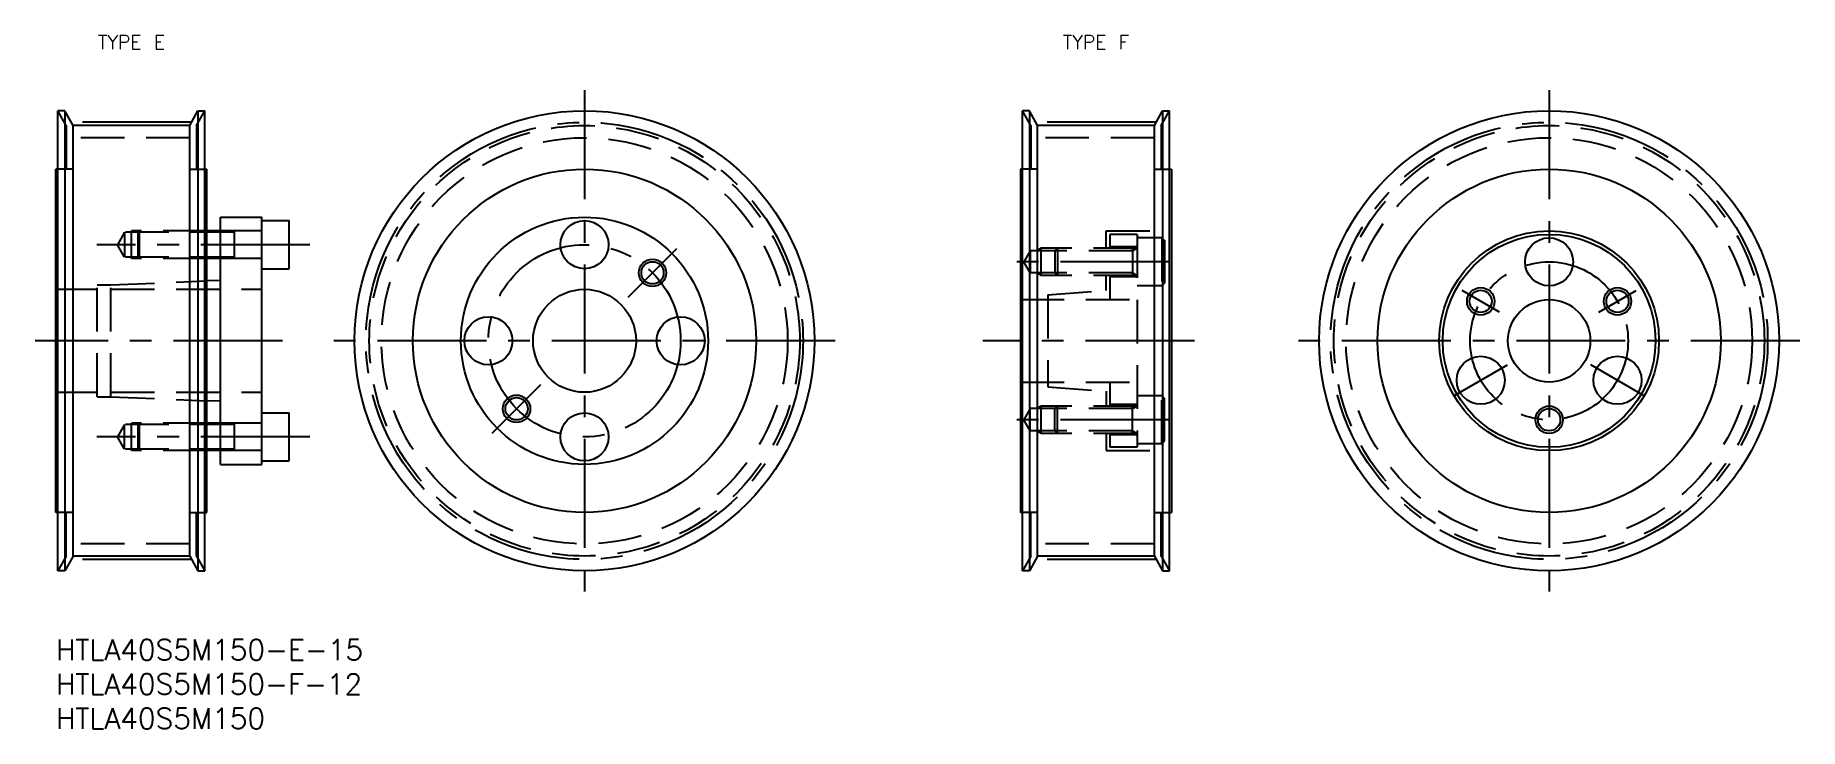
# Model space of a CAD drawing. Extents: x -3 to 254, y -13 to 88.
import ezdxf
from ezdxf.enums import TextEntityAlignment as Align

# ---------------------------------------------------------------- set-up
doc = ezdxf.new("R2010")
doc.units = 0
doc.header["$LTSCALE"] = 0.5
doc.linetypes.add('CENTER', pattern=[50.8, 31.75, -6.35, 6.35, -6.35])
doc.linetypes.add('DASHED', pattern=[19.05, 12.7, -6.35])
for name, color, linetype in [('MSM_CENTER', 1, 'CENTER'), ('MSM_CONTINUOUS', 7, 'CONTINUOUS'), ('MSM_DASHED', 4, 'DASHED'), ('MSM_NARROW', 5, 'CONTINUOUS'), ('MSM_PART_NUMBER', 7, 'CONTINUOUS')]:
    doc.layers.add(name, color=color, linetype=linetype)
doc.styles.add('MISUMI', font='txt.shx')
doc.styles.get("Standard").update_dxf_attribs({"font": 'txt.shx', "height": 3, "bigfont": 'bigfont.shx'})

# ---------------------------------------------------------------- blocks, each defined once
blk = doc.blocks.new('*U2')
at = {"layer": 'MSM_PART_NUMBER'}
blk.add_text('HTLA40S5M150-E-15', height=3, dxfattribs=at).set_placement((0, -3))
blk = doc.blocks.new('*U4')
at = {"layer": 'MSM_PART_NUMBER'}
blk.add_text('HTLA40S5M150-F-12', height=3, dxfattribs=at).set_placement((0, -8))
blk = doc.blocks.new('*U5')
at = {"layer": 'MSM_PART_NUMBER'}
blk.add_text('HTLA40S5M150', height=3, dxfattribs=at).set_placement((0, -13))

msp = doc.modelspace()

# ---------------------------------------------------------------- linework, layer by layer
at = {"layer": 'MSM_CENTER'}
for p, q in [((77, 80), (77, 7)), ((217.5, 80), (217.5, 7)), ((19.77, 75.33), (2.23, 75.33)), ((160.27, 75.33), (142.73, 75.33)), ((37, 57.5), (5.96, 57.5)), ((83.36, 49.86), (90.44, 56.94)), ((162.18, 55), (139.05, 55)), ((210.25, 47.69), (204.83, 50.81)), ((224.75, 47.69), (230.17, 50.81)), ((33, 43.5), (-3, 43.5)), ((113.5, 43.5), (40.5, 43.5)), ((165.84, 43.5), (135.01, 43.5)), ((254, 43.5), (181, 43.5)), ((203.64, 35.5), (211.44, 40)), ((231.36, 35.5), (223.56, 40)), ((63.56, 30.06), (70.64, 37.14)), ((162.18, 32), (139.05, 32)), ((37, 29.5), (5.96, 29.5)), ((19.77, 11.67), (2.23, 11.67)), ((160.27, 11.67), (142.73, 11.67))]:
    msp.add_line(p, q, dxfattribs=at)
for centre, radius in [((77, 43.5), 31.83), ((217.5, 43.5), 31.83), ((77, 43.5), 14), ((217.5, 43.5), 11.5)]:
    msp.add_circle(centre, radius, dxfattribs=at)
at = {"layer": 'MSM_CONTINUOUS'}
for p, q in [((0.3, 10), (0.3, 77)), ((1.3, 77), (0.3, 77)), ((1.3, 77), (1.3, 10)), ((2.5, 74.85), (1.3, 77)), ((2.5, 12.15), (2.5, 74.85)), ((19.5, 74.85), (2.5, 74.85)), ((19.5, 74.85), (20.7, 77)), ((19.5, 12.15), (19.5, 74.85)), ((20.7, 77), (20.7, 10)), ((20.7, 77), (21.7, 77)), ((21.7, 10), (21.7, 77)), ((140.8, 10), (140.8, 77)), ((141.8, 77), (140.8, 77)), ((141.8, 77), (141.8, 10)), ((143, 74.85), (141.8, 77)), ((143, 12.15), (143, 74.85)), ((160, 74.85), (143, 74.85)), ((160, 74.85), (161.2, 77)), ((160, 12.15), (160, 74.85)), ((161.2, 77), (161.2, 10)), ((161.2, 77), (162.2, 77)), ((162.2, 10), (162.2, 77)), ((0, 18.5), (0, 68.5)), ((0.3, 68.5), (0, 68.5)), ((21.7, 68.5), (22, 68.5)), ((22, 18.5), (22, 68.5)), ((140.5, 68.5), (140.5, 18.5)), ((140.8, 68.5), (140.5, 68.5)), ((162.2, 68.5), (162.5, 68.5)), ((162.5, 68.5), (162.5, 18.5)), ((24, 25.5), (24, 61.5)), ((24, 61.5), (30, 61.5)), ((30, 25.5), (30, 61.5)), ((30, 61), (34, 61)), ((34, 54), (34, 61)), ((30, 54), (34, 54)), ((24, 52.3), (22, 52.22)), ((24, 34.7), (22, 34.78)), ((30, 33), (34, 33)), ((34, 26), (34, 33)), ((30, 26), (34, 26)), ((24, 25.5), (30, 25.5)), ((0.3, 18.5), (0, 18.5)), ((21.7, 18.5), (22, 18.5)), ((140.8, 18.5), (140.5, 18.5)), ((162.2, 18.5), (162.5, 18.5)), ((2.5, 12.15), (1.3, 10)), ((19.5, 12.15), (2.5, 12.15)), ((19.5, 12.15), (20.7, 10)), ((143, 12.15), (141.8, 10)), ((160, 12.15), (143, 12.15)), ((160, 12.15), (161.2, 10)), ((1.3, 10), (0.3, 10)), ((20.7, 10), (21.7, 10)), ((141.8, 10), (140.8, 10)), ((161.2, 10), (162.2, 10))]:
    msp.add_line(p, q, dxfattribs=at)
for centre, radius in [((77, 43.5), 33.5), ((217.5, 43.5), 33.5), ((77, 43.5), 25), ((217.5, 43.5), 25), ((77, 43.5), 18), ((77, 57.5), 3.5), ((217.5, 43.5), 16), ((217.5, 43.5), 15.5), ((217.5, 55), 3.5), ((86.9, 53.4), 1.62), ((77, 43.5), 7.5), ((207.54, 49.25), 1.62), ((217.5, 43.5), 6), ((227.46, 49.25), 1.62), ((63, 43.5), 3.5), ((91, 43.5), 3.5), ((207.54, 37.75), 3.5), ((227.46, 37.75), 3.5), ((67.1, 33.6), 1.62), ((217.5, 32), 1.62), ((77, 29.5), 3.5)]:
    msp.add_circle(centre, radius, dxfattribs=at)
at = {"layer": 'MSM_DASHED'}
for p, q in [((1.5, 74.85), (0.3, 77)), ((1.5, 74.85), (1.5, 68.5)), ((20.5, 74.85), (21.7, 77)), ((20.5, 74.85), (20.5, 68.5)), ((142, 74.85), (140.8, 77)), ((142, 74.85), (142, 68.5)), ((161, 74.85), (162.2, 77)), ((161, 74.85), (161, 68.5)), ((19.5, 73.08), (2.5, 73.08)), ((160, 73.08), (143, 73.08)), ((2.5, 68.5), (0.3, 68.5)), ((19.5, 68.5), (21.7, 68.5)), ((143, 68.5), (140.8, 68.5)), ((160, 68.5), (162.2, 68.5)), ((10, 59.3), (8.96, 57.5)), ((26, 59.3), (10, 59.3)), ((10, 59.3), (10, 55.7)), ((22, 59.5), (11, 59.5)), ((11, 55.5), (11, 59.5)), ((12.2, 59.5), (12, 59.3)), ((12, 55.7), (12, 59.3)), ((12.2, 55.5), (12.2, 59.5)), ((30, 59.5), (24, 59.5)), ((26, 55.5), (26, 59.5)), ((153, 59.5), (162.5, 59.5)), ((153, 57), (153, 59.5)), ((10, 55.7), (8.96, 57.5)), ((141.93, 56.62), (141, 55)), ((141.93, 56.62), (141.93, 53.38)), ((156.8, 56.62), (141.93, 56.62)), ((143.5, 57), (142.84, 56.62)), ((143.5, 53), (143.5, 57)), ((157.5, 57), (143.5, 57)), ((145.5, 56.62), (145.88, 57)), ((145.5, 56.62), (145.5, 53.38)), ((145.88, 57), (145.88, 53)), ((157.5, 59), (153.5, 59)), ((153.5, 59), (153.5, 57)), ((157.5, 57.2), (153.5, 57.2)), ((156.8, 57), (156.8, 53)), ((156.8, 56.62), (157.46, 57)), ((157.5, 59), (157.5, 28)), ((161.1, 58.5), (157.5, 58.5)), ((161.1, 58.5), (161.1, 51.5)), ((161.1, 58.5), (161.5, 58.1)), ((161.5, 58.1), (161.5, 51.9)), ((26, 55.7), (10, 55.7)), ((22, 55.5), (11, 55.5)), ((12.2, 55.5), (12, 55.7)), ((30, 55.5), (24, 55.5)), ((141.93, 53.38), (141, 55)), ((6, 35.35), (6, 51.65)), ((6, 51.65), (8, 51.65)), ((8, 51.65), (22, 52.22)), ((8, 35.35), (8, 51.65)), ((156.8, 53.38), (141.93, 53.38)), ((143.5, 53), (142.84, 53.38)), ((157.5, 53), (143.5, 53)), ((145.88, 53), (145.5, 53.38)), ((153, 50.84), (153, 53)), ((153.5, 53), (153.5, 49.5)), ((157.5, 52.8), (153.5, 52.8)), ((156.8, 53.38), (157.46, 53)), ((161.1, 51.5), (157.5, 51.5)), ((161.1, 51.5), (161.5, 51.9)), ((0, 51), (6, 51)), ((8, 51), (30, 51)), ((140.5, 49.5), (157.5, 49.5)), ((144.5, 50.19), (153.5, 50.87)), ((144.5, 50.19), (144.5, 36.81)), ((0, 36), (6, 36)), ((8, 36), (30, 36)), ((140.5, 37.5), (157.5, 37.5)), ((144.5, 36.81), (153.5, 36.12)), ((153, 36.16), (153, 34)), ((153.5, 37.5), (153.5, 34)), ((6, 35.35), (8, 35.35)), ((8, 35.35), (22, 34.78)), ((141.93, 33.62), (141, 32)), ((141.93, 30.38), (141.93, 33.62)), ((156.8, 33.62), (141.93, 33.62)), ((143.5, 34), (142.84, 33.62)), ((143.5, 30), (143.5, 34)), ((157.5, 34), (143.5, 34)), ((145.88, 34), (145.5, 33.62)), ((145.5, 30.38), (145.5, 33.62)), ((145.88, 30), (145.88, 34)), ((157.5, 34.2), (153.5, 34.2)), ((156.8, 30), (156.8, 34)), ((156.8, 33.62), (157.46, 34)), ((161.1, 35.5), (157.5, 35.5)), ((161.1, 28.5), (161.1, 35.5)), ((161.1, 35.5), (161.5, 35.1)), ((161.5, 28.9), (161.5, 35.1)), ((10, 31.3), (8.96, 29.5)), ((26, 31.3), (10, 31.3)), ((10, 27.7), (10, 31.3)), ((22, 31.5), (11, 31.5)), ((11, 27.5), (11, 31.5)), ((12.2, 31.5), (12, 31.3)), ((12, 27.7), (12, 31.3)), ((12.2, 27.5), (12.2, 31.5)), ((30, 31.5), (24, 31.5)), ((26, 27.5), (26, 31.5)), ((141.93, 30.38), (141, 32)), ((10, 27.7), (8.96, 29.5)), ((156.8, 30.38), (141.93, 30.38)), ((143.5, 30), (142.84, 30.38)), ((157.5, 30), (143.5, 30)), ((145.5, 30.38), (145.88, 30)), ((153, 30), (153, 27.5)), ((153.5, 30), (153.5, 28)), ((157.5, 29.8), (153.5, 29.8)), ((156.8, 30.38), (157.46, 30)), ((161.1, 28.5), (157.5, 28.5)), ((161.1, 28.5), (161.5, 28.9)), ((26, 27.7), (10, 27.7)), ((22, 27.5), (11, 27.5)), ((12.2, 27.5), (12, 27.7)), ((30, 27.5), (24, 27.5)), ((153, 27.5), (162.5, 27.5)), ((157.5, 28), (153.5, 28)), ((2.5, 18.5), (0.3, 18.5)), ((1.5, 12.15), (1.5, 18.5)), ((19.5, 18.5), (21.7, 18.5)), ((20.5, 12.15), (20.5, 18.5)), ((143, 18.5), (140.8, 18.5)), ((142, 12.15), (142, 18.5)), ((160, 18.5), (162.2, 18.5)), ((161, 12.15), (161, 18.5)), ((19.5, 13.92), (2.5, 13.92)), ((160, 13.92), (143, 13.92)), ((1.5, 12.15), (0.3, 10)), ((20.5, 12.15), (21.7, 10)), ((142, 12.15), (140.8, 10)), ((161, 12.15), (162.2, 10))]:
    msp.add_line(p, q, dxfattribs=at)
for centre, radius in [((77, 43.5), 31.35), ((217.5, 43.5), 31.35), ((77, 43.5), 29.58), ((217.5, 43.5), 29.58)]:
    msp.add_circle(centre, radius, dxfattribs=at)
at = {"layer": 'MSM_NARROW'}
for p, q in [((24, 59.5), (22, 59.5)), ((24, 55.5), (22, 55.5)), ((24, 31.5), (22, 31.5)), ((24, 27.5), (22, 27.5))]:
    msp.add_line(p, q, dxfattribs=at)
for centre in [(86.9, 53.4), (207.54, 49.25), (227.46, 49.25), (67.1, 33.6), (217.5, 32)]:
    msp.add_circle(centre, 2, dxfattribs=at)

# ---------------------------------------------------------------- block references
at = {"layer": 'MSM_CONTINUOUS'}
for name in ['*U2', '*U4', '*U5']:
    msp.add_blockref(name, (0, 0), dxfattribs=at)

# ---------------------------------------------------------------- texts
at = {"layer": 'MSM_PART_NUMBER', "style": 'MISUMI'}
for s, p in [('TYPE E', (11, 87)), ('TYPE F', (151.5, 87))]:
    msp.add_text(s, height=2, dxfattribs=at).set_placement(p, align=Align.MIDDLE_CENTER)

doc.saveas('drawing.dxf')
